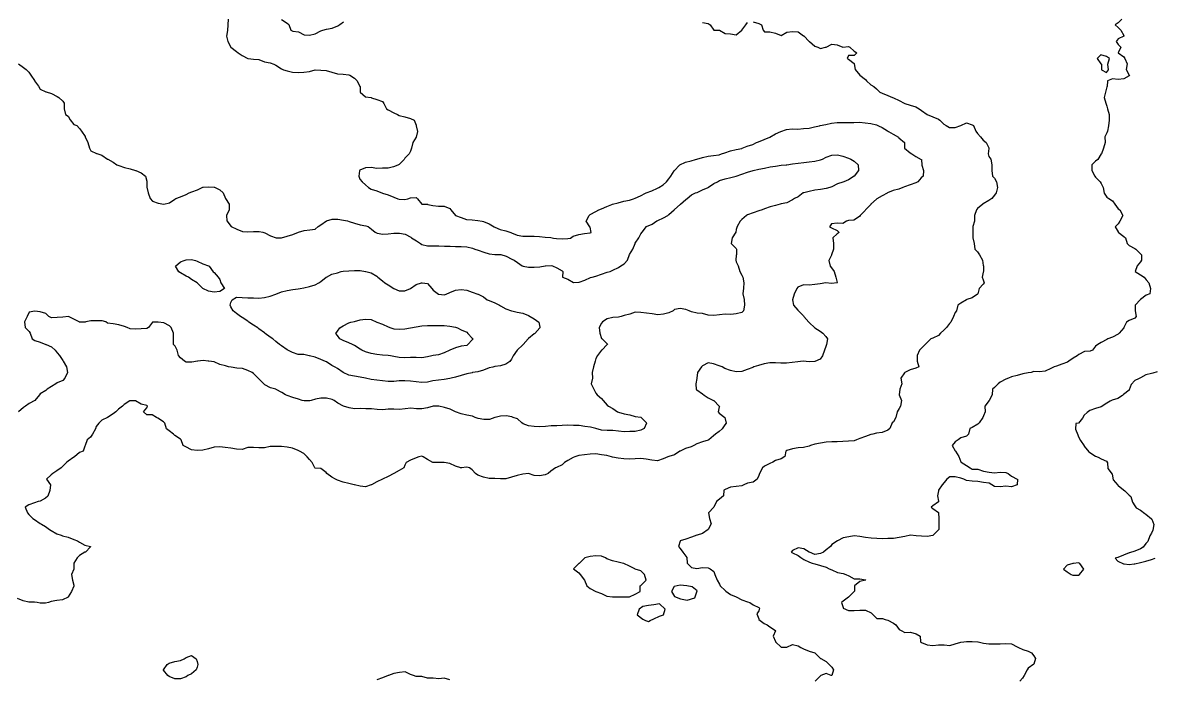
# Model space of a CAD drawing. Extents: x 597 to 1462, y 540 to 1101.
# Drawn here: x 1148.4 to 1345.7, y 723.4 to 837.9 of the extents above; entities that cross this region are included whole.
import ezdxf

# ---------------------------------------------------------------- set-up
doc = ezdxf.new("R2010")
doc.units = 0
doc.layers.add('TEST', color=7, linetype='CONTINUOUS')

msp = doc.modelspace()

# ---------------------------------------------------------------- linework, layer by layer
at = {"layer": 'TEST', "color": 7}
for points in [[(1184.222224, 838.52402), (1184.168066, 837.545612), (1184.125112, 836.567289), (1183.959391, 835.588966), (1184.152882, 834.610558), (1184.711965, 833.656026), (1184.723818, 833.63119), (1185.688397, 832.870234), (1185.967882, 832.652923), (1186.66672, 832.208226), (1187.645072, 831.684224), (1187.733944, 831.676322), (1188.623311, 831.578447), (1189.601747, 831.480685), (1190.58007, 831.100927), (1191.558478, 830.904162), (1192.21075, 830.698337), (1192.536802, 830.535466), (1193.51521, 829.883138), (1193.90637, 829.719901), (1194.493392, 829.510379), (1195.471743, 829.300885), (1196.450151, 829.20222), (1197.428588, 829.285278), (1198.406883, 829.426446), (1199.385234, 829.66831), (1200.363642, 829.660126), (1201.34205, 829.56719), (1202.320402, 829.27303), (1203.298725, 829.006189), (1204.277133, 828.917374), (1205.255541, 828.828615), (1205.451121, 828.739828), (1206.233836, 828.250652), (1206.723012, 827.76142), (1207.212244, 826.806972), (1207.224098, 826.782137), (1207.232282, 825.803813), (1208.191471, 824.988473), (1209.169822, 824.849338), (1209.216784, 824.824502), (1210.148541, 824.498394), (1211.126977, 824.17223), (1211.371664, 823.846151), (1211.860839, 822.867743), (1212.105526, 822.727817), (1213.083962, 822.215358), (1213.736206, 821.889165), (1214.06237, 821.749268), (1215.040694, 821.469783), (1216.01913, 821.236893), (1216.671374, 820.910757), (1216.997425, 820.021362), (1217.009278, 819.932603), (1217.241716, 818.954252), (1217.01306, 817.975844), (1216.996409, 817.943332), (1216.409358, 816.996589), (1216.213778, 816.018181), (1216.018114, 815.529005), (1215.773427, 815.039773), (1215.039649, 814.305995), (1214.917306, 814.06128), (1214.061241, 813.205188), (1213.816526, 813.082844), (1213.08272, 812.789418), (1212.104397, 812.549247), (1211.125961, 812.541062), (1210.147666, 812.473385), (1209.16923, 812.640348), (1208.190906, 812.595785), (1207.21247, 812.215237), (1207.114708, 812.106384), (1206.995244, 811.127976), (1207.21247, 810.6388), (1207.603715, 810.149539), (1208.190737, 809.660392), (1208.679913, 809.171216), (1209.169088, 808.877874), (1210.147496, 808.600817), (1211.125848, 808.205085), (1211.150684, 808.193231), (1212.105187, 807.892044), (1213.083595, 807.48158), (1213.817373, 807.21471), (1214.062088, 807.125952), (1215.04044, 807.09344), (1215.529615, 807.215839), (1216.018848, 807.355737), (1216.997199, 807.411476), (1217.241886, 807.215896), (1217.975664, 806.269097), (1218.954015, 806.261194), (1219.042859, 806.236359), (1219.932254, 806.040807), (1220.910662, 805.910223), (1221.888985, 805.910223), (1222.867337, 805.502666), (1223.062973, 805.257951), (1223.845688, 804.303419), (1223.870524, 804.278583), (1224.824943, 803.952391), (1225.803351, 803.579632), (1226.781702, 803.517515), (1227.760026, 803.433582), (1228.493832, 803.300232), (1228.738518, 803.234926), (1229.716926, 802.811), (1230.597432, 802.321711), (1230.69525, 802.27314), (1231.673601, 801.856129), (1232.651953, 801.637237), (1233.490576, 801.343783), (1233.63053, 801.283274), (1234.608938, 800.887994), (1235.587262, 800.692329), (1236.565585, 800.704182), (1237.543993, 800.675396), (1238.522429, 800.646609), (1239.500752, 800.524322), (1240.479076, 800.454246), (1240.968308, 800.360916), (1241.457484, 800.279523), (1242.435835, 800.238911), (1243.414243, 800.267698), (1243.903419, 800.361028), (1244.392595, 800.687221), (1245.371003, 800.972378), (1246.349326, 801.129548), (1247.327734, 801.273989), (1247.490576, 801.339267), (1247.327734, 802.228747), (1247.280772, 802.317562), (1246.628529, 803.29597), (1247.131674, 804.274294), (1247.327254, 804.437531), (1248.305662, 804.973273), (1248.864688, 805.252786), (1249.284014, 805.478705), (1250.262366, 805.83995), (1251.100989, 806.231194), (1251.240943, 806.271806), (1252.219351, 806.528769), (1253.197759, 806.784152), (1254.176082, 806.964972), (1254.874893, 807.209687), (1255.154406, 807.312811), (1256.132842, 807.699117), (1256.98885, 808.188349), (1257.11125, 808.23294), (1258.089573, 808.588963), (1259.067896, 809.04478), (1259.312611, 809.167067), (1260.046417, 809.630533), (1260.621981, 810.145504), (1261.024656, 810.672243), (1261.391658, 811.123799), (1261.996686, 812.102263), (1262.00487, 812.110448), (1262.907981, 813.080728), (1262.983617, 813.146006), (1263.962025, 813.598718), (1264.940376, 813.849557), (1265.674182, 814.059051), (1265.918869, 814.134686), (1266.897277, 814.385526), (1267.8756, 814.609779), (1268.853952, 814.766102), (1269.83236, 814.898267), (1270.251629, 815.037769), (1270.810712, 815.243622), (1271.78912, 815.550116), (1272.767443, 815.793645), (1273.745851, 815.971614), (1273.854704, 816.016177), (1274.724344, 816.407422), (1275.702667, 816.685242), (1276.354939, 816.994218), (1276.681075, 817.141143), (1277.659426, 817.538004), (1278.625755, 817.972852), (1278.637609, 817.981037), (1279.615904, 818.533628), (1280.578338, 818.952925), (1280.594989, 818.96111), (1281.573397, 819.280275), (1282.55172, 819.410746), (1283.530128, 819.321169), (1284.50848, 819.469279), (1285.486888, 819.549882), (1286.465211, 819.736939), (1287.280551, 819.932519), (1287.443789, 819.981879), (1288.422112, 820.165973), (1289.40052, 820.37795), (1290.378928, 820.520388), (1291.35728, 820.487876), (1292.335631, 820.487876), (1293.314039, 820.495778), (1294.292447, 820.57305), (1295.27077, 820.449465), (1296.249122, 820.319756), (1297.22753, 820.10696), (1297.618662, 819.936724), (1298.205769, 819.61056), (1299.18412, 819.073462), (1299.347358, 818.958485), (1300.162698, 818.469309), (1301.052149, 817.980134), (1301.140936, 817.857734), (1302.11926, 817.011349), (1302.139862, 817.003447), (1302.139862, 816.025096), (1303.099107, 815.209784), (1303.425271, 815.046518), (1304.077515, 814.557286), (1305.055866, 814.081883), (1305.06772, 814.070029), (1305.164296, 813.091734), (1305.42253, 812.113383), (1305.381918, 811.134975), (1305.055754, 810.85549), (1304.444263, 810.156651), (1304.077261, 809.983931), (1303.098853, 809.66725), (1302.120417, 809.280944), (1301.841017, 809.17782), (1301.142178, 808.906125), (1300.16377, 808.634373), (1299.185447, 808.253796), (1299.076594, 808.199666), (1298.206926, 807.739249), (1297.326392, 807.221258), (1297.228631, 807.132443), (1296.259903, 806.242963), (1296.251718, 806.234778), (1295.354929, 805.265289), (1295.27348, 805.142917), (1294.417359, 804.286881), (1294.295072, 804.091244), (1293.316636, 803.448314), (1292.338228, 803.415802), (1292.012148, 803.306949), (1291.359791, 802.915789), (1290.381468, 802.981067), (1289.403145, 802.817773), (1289.07698, 802.328597), (1289.403145, 802.132961), (1290.381468, 801.676438), (1290.707632, 801.350274), (1290.381468, 801.105587), (1289.647662, 800.371781), (1289.729168, 799.393458), (1289.729168, 798.41505), (1289.422251, 797.436614), (1289.401649, 797.390442), (1288.912388, 796.458601), (1289.157103, 795.480277), (1289.40179, 795.154113), (1289.890966, 794.501841), (1290.135681, 793.523546), (1290.380367, 792.634066), (1290.427329, 792.545251), (1290.380367, 792.537066), (1289.402016, 792.457452), (1288.423608, 792.537716), (1287.445284, 792.383396), (1286.466876, 792.245474), (1285.488525, 792.127223), (1284.51023, 792.170234), (1283.531822, 791.763862), (1283.336129, 791.568282), (1282.902861, 790.589874), (1282.628711, 789.611523), (1282.749022, 788.633228), (1283.531709, 787.763503), (1283.629527, 787.65465), (1284.51006, 786.774173), (1284.598904, 786.676299), (1285.423106, 785.697975), (1285.488384, 785.640628), (1286.466792, 784.727921), (1286.478645, 784.719737), (1287.444946, 784.117587), (1287.889615, 783.741159), (1288.423269, 783.207477), (1288.729, 782.762751), (1288.521059, 781.7844), (1288.423269, 781.458236), (1288.16258, 780.806076), (1287.821374, 779.827668), (1287.444861, 779.216206), (1286.498062, 778.849091), (1286.46555, 778.840907), (1285.487142, 778.777999), (1284.997966, 778.848075), (1284.50879, 778.905423), (1284.019615, 778.848075), (1283.530382, 778.772411), (1282.552059, 778.638243), (1281.573651, 778.560208), (1280.5953, 778.523576), (1279.616892, 778.62385), (1278.638568, 778.587189), (1277.660132, 778.403519), (1276.681837, 778.141588), (1275.866553, 777.869893), (1275.70326, 777.772103), (1274.724852, 777.425111), (1273.7465, 777.101007), (1272.768148, 777.030931), (1271.78974, 777.258035), (1270.811417, 777.608612), (1270.322157, 777.869724), (1269.833009, 778.100102), (1268.854658, 778.420142), (1267.87625, 778.603445), (1266.897898, 778.065304), (1266.734604, 777.869724), (1266.059105, 776.8914), (1265.93552, 775.912992), (1265.918869, 775.866002), (1265.723289, 774.934274), (1265.821107, 773.955922), (1265.918869, 773.86705), (1266.897277, 773.195051), (1267.223385, 772.977768), (1267.875685, 772.488592), (1268.854037, 772.018608), (1268.886549, 771.998006), (1269.833348, 771.051235), (1269.858183, 771.018723), (1269.833348, 770.929936), (1269.637768, 770.040456), (1269.833348, 769.844876), (1270.811756, 769.086008), (1270.828407, 769.061173), (1271.029716, 768.08285), (1270.812405, 767.756685), (1270.323229, 767.104498), (1269.833969, 766.615266), (1269.18181, 766.12609), (1268.855645, 765.881403), (1268.017078, 765.147626), (1267.877153, 765.08627), (1266.898745, 764.838254), (1265.920421, 764.456492), (1265.431189, 764.168794), (1264.942013, 763.946629), (1263.963662, 763.635197), (1262.994962, 763.190527), (1262.986778, 763.182625), (1262.008483, 762.561736), (1261.030046, 762.263851), (1260.867204, 762.212119), (1260.051864, 761.835607), (1259.073456, 761.477975), (1258.095105, 761.613865), (1257.11681, 761.799623), (1256.138402, 761.885532), (1255.159965, 761.835381), (1254.181642, 761.814779), (1253.203319, 761.85539), (1252.224911, 761.98589), (1251.246503, 762.14179), (1251.050923, 762.214264), (1250.268151, 762.431575), (1249.2898, 762.540428), (1248.311476, 762.738464), (1247.333068, 762.65295), (1246.35466, 762.554765), (1245.376309, 762.410324), (1244.67747, 762.214744), (1244.397957, 762.11162), (1243.419662, 761.562331), (1242.876102, 761.236167), (1242.441226, 760.801319), (1241.462902, 760.346687), (1241.267266, 760.257928), (1240.484579, 759.698902), (1239.995403, 759.279576), (1239.506228, 759.03489), (1238.527876, 758.903092), (1237.549468, 758.923694), (1236.57106, 759.268626), (1235.592737, 759.181504), (1234.614385, 758.923694), (1233.635977, 758.626966), (1232.657569, 758.389673), (1231.679218, 758.381771), (1230.700922, 758.439881), (1229.722486, 758.451734), (1228.744163, 758.657107), (1227.765755, 759.012735), (1227.346486, 759.279576), (1226.787403, 759.93182), (1226.298256, 760.257984), (1225.808995, 760.388512), (1224.877239, 760.257984), (1224.830249, 760.2498), (1224.783287, 760.257984), (1223.851558, 760.584064), (1222.873094, 761.01894), (1221.894799, 761.227615), (1220.916363, 761.227615), (1219.938039, 761.227615), (1219.905527, 761.2358), (1218.958728, 761.724919), (1218.224922, 762.214151), (1217.980236, 762.31197), (1217.491088, 762.214151), (1217.001912, 762.050858), (1216.023561, 761.591372), (1215.240789, 761.235743), (1215.045209, 760.746568), (1214.849573, 760.257335), (1214.066886, 759.822544), (1213.107669, 759.278984), (1213.087067, 759.271082), (1212.10863, 758.75676), (1211.143995, 758.300096), (1211.132142, 758.291912), (1210.153846, 757.865897), (1209.194601, 757.32245), (1209.173999, 757.310597), (1208.195648, 756.9951), (1207.21724, 757.103869), (1206.238916, 757.313475), (1206.214081, 757.321378), (1205.259549, 757.566064), (1204.281141, 757.810779), (1203.302789, 758.116398), (1202.935703, 758.299701), (1202.32424, 758.676185), (1201.454572, 759.27825), (1201.345747, 759.473915), (1200.367311, 760.147918), (1199.388988, 760.250223), (1199.364152, 760.258408), (1198.898881, 761.236816), (1198.409648, 761.725992), (1197.990379, 762.215224), (1197.431297, 762.77425), (1196.697519, 763.193575), (1196.452804, 763.291394), (1195.474396, 763.737079), (1194.496045, 763.878246), (1193.51775, 763.994014), (1192.539285, 764.010665), (1191.56099, 763.978153), (1190.582582, 763.766176), (1189.60423, 763.754323), (1188.625822, 763.847597), (1187.647499, 763.847597), (1186.669091, 763.474838), (1185.69074, 763.521828), (1184.712332, 763.739111), (1183.73398, 763.806816), (1182.755657, 763.929103), (1181.777249, 763.892499), (1180.798841, 763.58513), (1179.820489, 763.38955), (1178.842138, 763.302344), (1177.86373, 763.43829), (1176.885322, 763.954616), (1176.396146, 764.171899), (1176.070094, 765.15025), (1175.906744, 765.27265), (1174.928421, 765.932994), (1174.683734, 766.128658), (1173.949928, 766.715624), (1173.460752, 767.10684), (1173.188972, 768.085164), (1172.971746, 768.280828), (1171.993338, 768.923731), (1171.748623, 769.063685), (1171.014845, 769.552917), (1170.036494, 769.552917), (1169.449415, 770.042093), (1170.036494, 770.775786), (1170.176448, 771.020557), (1170.036494, 771.160455), (1169.058086, 771.412084), (1168.079678, 771.975343), (1167.101326, 771.967441), (1166.123031, 771.346721), (1165.796867, 771.020557), (1165.144623, 770.531381), (1164.655447, 770.042206), (1164.166272, 769.716041), (1163.21174, 769.063798), (1163.186904, 769.051944), (1162.208496, 768.576569), (1161.71932, 768.087393), (1161.230173, 767.500371), (1161.115195, 767.109155), (1160.577985, 766.130803), (1160.251934, 765.641627), (1159.664884, 765.152395), (1159.285549, 764.174072), (1159.273695, 764.085256), (1158.947503, 763.195833), (1158.295287, 762.95109), (1157.456664, 762.217312), (1157.316682, 762.11955), (1156.338358, 761.456469), (1156.058846, 761.23913), (1155.360007, 760.540291), (1155.14278, 760.260807), (1154.381768, 759.733954), (1153.64799, 759.282483), (1153.403276, 759.065172), (1152.547239, 758.30416), (1153.281045, 757.325808), (1153.158645, 756.3474), (1152.791615, 755.369049), (1152.424557, 755.001962), (1151.446206, 754.472034), (1151.120041, 754.390641), (1150.467854, 754.195004), (1149.489446, 753.803844), (1148.83723, 753.412656), (1149.272078, 752.434305), (1149.489333, 752.154792), (1150.188228, 751.455953), (1150.467741, 751.277899), (1151.446036, 750.599776), (1151.690751, 750.477376), (1152.424557, 750.058135), (1153.076801, 749.499052), (1153.402965, 749.335815), (1154.381373, 748.765021), (1155.115151, 748.520334), (1155.359866, 748.450258), (1156.338189, 748.19417), (1157.316512, 747.786528), (1157.968869, 747.541813), (1158.294949, 747.324587), (1159.273385, 746.789409), (1160.251793, 746.569699), (1160.263646, 746.569699), (1160.251793, 746.480855), (1159.362313, 745.591432), (1159.273526, 745.57083), (1158.295118, 745.002998), (1157.903873, 744.611754), (1157.348404, 743.633459), (1157.332599, 742.655107), (1157.315948, 742.608145), (1156.924703, 741.676304), (1157.120368, 740.697952), (1157.315948, 739.808586), (1157.340784, 739.719714), (1157.315948, 739.672724), (1156.924703, 738.740967), (1156.361585, 737.762616), (1156.33675, 737.745964), (1155.358342, 737.272791), (1154.37999, 737.150504), (1153.401582, 736.946626), (1152.912406, 736.783389), (1152.423231, 736.661102), (1151.444823, 736.661102), (1150.955647, 736.783389), (1150.466499, 736.881179), (1149.488091, 736.881179), (1148.50974, 737.076844), (1147.531332, 737.467976)], [(1193.548201, 838.467745), (1194.526553, 837.857807), (1194.806038, 837.57835), (1195.178768, 836.599942), (1195.504961, 836.436705), (1196.483369, 836.306205), (1197.461692, 835.816945), (1198.440016, 835.719155), (1199.418452, 835.976937), (1200.396747, 836.490863), (1200.722939, 836.599716), (1201.375211, 836.762954), (1202.353506, 836.976116), (1203.331914, 837.352206), (1203.698944, 837.578068), (1204.310435, 838.0673)], [(1340.002993, 838.545469), (1339.350749, 837.893197), (1338.861573, 837.567118), (1339.350749, 837.077886), (1339.839981, 836.58871), (1340.329157, 835.699315), (1340.361669, 835.610556), (1340.329157, 835.578044), (1339.350749, 835.120449), (1339.024641, 834.631216), (1339.350749, 834.142041), (1339.839981, 833.652893), (1339.382358, 832.674542), (1340.329157, 831.940764), (1340.524709, 831.696077), (1340.915953, 830.717669), (1340.748172, 829.739205), (1341.307226, 828.784786), (1341.323877, 828.75995), (1341.307226, 828.671191), (1340.328931, 828.107932), (1339.350495, 828.026483), (1338.372172, 828.107932), (1337.482776, 827.781768), (1337.425429, 826.803444), (1337.392917, 826.714573), (1337.14823, 825.825206), (1336.903515, 824.84677), (1337.19697, 823.868446), (1337.39255, 823.37927), (1337.532448, 822.890095), (1337.800474, 821.911687), (1337.808658, 820.933279), (1337.705534, 819.954955), (1337.494376, 818.976604), (1337.396558, 818.731917), (1337.029499, 817.998111), (1337.116706, 817.019703), (1336.809394, 816.04138), (1336.449702, 815.062972), (1336.41719, 815.03046), (1335.830055, 814.083632), (1335.438951, 813.757468), (1334.786708, 813.105309), (1334.786708, 812.126901), (1335.275883, 811.148493), (1335.439121, 810.985256), (1336.254404, 810.169916), (1336.417698, 809.843836), (1336.743834, 809.191564), (1336.906676, 808.213241), (1337.395937, 807.479463), (1337.721988, 807.234748), (1338.37426, 806.843504), (1338.793614, 806.25651), (1339.352612, 805.473823), (1339.678748, 805.278243), (1340.167923, 804.299835), (1339.678748, 803.321483), (1339.352612, 802.832251), (1338.863436, 802.343075), (1339.352612, 801.453708), (1339.385124, 801.364893), (1340.332007, 800.631115), (1340.658059, 800.386428), (1340.919171, 799.407992), (1341.310302, 799.081913), (1342.28871, 798.551899), (1342.451976, 798.429584), (1343.267288, 797.614272), (1343.430525, 797.450922), (1343.40569, 796.472571), (1343.265679, 796.227884), (1342.678742, 795.494106), (1342.319049, 794.515755), (1343.265848, 793.928732), (1343.918092, 793.537516), (1344.244256, 793.048368), (1344.733432, 792.559108), (1344.978119, 791.580785), (1344.896754, 790.602377), (1344.244426, 790.385122), (1343.279875, 789.624194), (1343.268022, 789.612341), (1342.303471, 788.64779), (1342.311655, 787.669382), (1342.532155, 786.691031), (1342.28744, 786.364866), (1341.309089, 785.957309), (1340.819941, 785.712623), (1340.344482, 784.734271), (1340.332628, 784.722418), (1339.54997, 783.756145), (1339.354305, 783.593275), (1338.375982, 783.078953), (1337.593266, 782.777794), (1337.397686, 782.668969), (1336.419278, 782.166162), (1335.832284, 781.799047), (1335.44104, 781.472996), (1334.881958, 780.820724), (1334.462716, 780.625172), (1333.484308, 780.559866), (1332.505957, 780.025873), (1332.239116, 779.842485), (1331.527605, 779.407637), (1330.775032, 778.864077), (1330.549141, 778.691414), (1329.570733, 778.374647), (1328.592381, 778.01583), (1328.201165, 777.885246), (1327.614114, 777.618489), (1326.635819, 777.132728), (1325.657355, 777.046735), (1324.67906, 777.058589), (1324.189884, 776.907995), (1323.700652, 776.82996), (1322.7223, 776.663844), (1321.743977, 776.374962), (1320.765569, 776.125731), (1320.276393, 775.930151), (1319.787217, 775.743969), (1318.808809, 775.231482), (1318.453238, 774.951997), (1317.830627, 774.267157), (1317.463512, 773.973702), (1317.410991, 772.995379), (1316.865681, 772.016971), (1316.853828, 772.001166), (1316.120135, 771.038845), (1316.201499, 770.060437), (1315.87542, 769.326631), (1315.786548, 769.081916), (1315.141727, 768.103565), (1314.897012, 767.907928), (1313.91866, 767.320991), (1313.527444, 767.125411), (1313.266416, 766.147003), (1312.940252, 765.820923), (1311.961844, 765.494759), (1311.472668, 765.168595), (1310.983493, 764.842515), (1310.424439, 764.190187), (1310.983493, 763.235739), (1311.016005, 763.210904), (1311.571418, 762.23258), (1311.962663, 761.300739), (1311.995175, 761.254568), (1312.941974, 760.667461), (1313.594218, 760.276301), (1313.920325, 760.031614), (1314.898733, 760.031614), (1315.877057, 759.717275), (1316.855465, 759.542579), (1317.833816, 759.420208), (1318.812224, 759.515204), (1319.790576, 759.461045), (1320.181764, 759.297808), (1320.768814, 758.808548), (1321.747138, 758.333144), (1321.794128, 758.321291), (1321.778323, 757.342968), (1321.745811, 757.310456), (1320.767403, 756.950763), (1319.788967, 757.097604), (1318.810644, 756.950763), (1317.832292, 757.016041), (1317.34306, 757.342149), (1316.853884, 757.586836), (1315.875476, 757.709236), (1314.897153, 757.88602), (1313.918801, 757.929002), (1312.940393, 758.075927), (1312.451218, 758.320614), (1311.961985, 758.483851), (1310.983634, 758.712169), (1310.00531, 758.740955), (1309.516078, 758.321376), (1309.026902, 757.734325), (1308.700823, 757.343109), (1308.064581, 756.364785), (1308.048777, 756.275998), (1307.853112, 755.386518), (1308.048777, 754.497152), (1308.069379, 754.408336), (1308.048777, 754.375824), (1307.070312, 753.673571), (1306.744176, 753.428884), (1307.070312, 753.184169), (1308.048777, 752.481916), (1308.073612, 752.449404), (1308.081514, 751.47108), (1308.098166, 750.492644), (1308.081514, 749.514236), (1308.049002, 749.481724), (1307.102175, 748.534953), (1307.069663, 748.487935), (1306.091255, 748.289928), (1305.112932, 748.33926), (1304.134524, 748.412553), (1303.156172, 748.522592), (1302.177764, 748.29021), (1301.199413, 748.11543), (1300.221005, 747.975532), (1299.242681, 747.963679), (1298.26433, 747.911919), (1297.285922, 747.963679), (1296.307514, 748.045128), (1295.329162, 748.142946), (1294.350867, 748.316852), (1293.372431, 748.394858), (1292.394023, 748.255271), (1291.4157, 748.045777), (1290.4689, 747.556602), (1290.436388, 747.535999), (1289.45798, 746.902918), (1289.213237, 746.576867), (1288.479572, 745.989817), (1287.990397, 745.5986), (1287.501108, 745.353914), (1286.522813, 745.17919), (1285.544377, 745.57447), (1285.519541, 745.599306), (1284.565009, 746.158388), (1283.586601, 746.333112), (1282.60825, 745.843992), (1282.363535, 745.599306), (1282.60825, 745.459719), (1283.586601, 745.012425), (1284.075833, 744.621293), (1284.565009, 744.295129), (1285.543417, 743.838606), (1286.032565, 743.64297), (1286.52174, 743.545151), (1287.500092, 743.276363), (1288.4785, 742.944526), (1288.967676, 742.665041), (1289.456908, 742.486959), (1290.43526, 742.012628), (1291.413555, 741.8821), (1291.902843, 741.68652), (1292.391991, 741.441834), (1293.370314, 740.952602), (1294.348722, 740.952602), (1295.327046, 740.739411), (1295.374036, 740.706899), (1295.327046, 740.695046), (1294.348722, 740.462607), (1293.401951, 739.72883), (1293.401951, 738.750478), (1293.369439, 738.717966), (1292.422612, 737.771195), (1292.3901, 737.750593), (1291.411748, 737.036006), (1291.167062, 736.791291), (1291.411748, 735.901896), (1291.436584, 735.813109), (1292.391144, 735.378261), (1293.369552, 735.421272), (1294.347876, 735.486578), (1295.326284, 735.486578), (1296.304635, 734.997402), (1296.467929, 734.834165), (1297.283212, 734.018825), (1298.26162, 733.978213), (1298.750796, 733.855813), (1299.239972, 733.715916), (1300.21838, 733.2034), (1300.585382, 732.877236), (1301.196844, 732.062009), (1301.523009, 731.898659), (1302.175252, 731.572579), (1303.153604, 731.619569), (1304.132012, 731.340056), (1304.86579, 730.92073), (1304.91436, 729.942379), (1305.110053, 729.833526), (1306.088348, 729.408584), (1307.0667, 729.319768), (1308.045108, 729.408584), (1309.023516, 729.400399), (1310.001839, 729.291546), (1310.980191, 729.588246), (1311.958599, 729.855031), (1312.447774, 729.943875), (1312.937007, 730.01395), (1313.915358, 730.022135), (1314.893682, 729.956067), (1314.940672, 729.947882), (1315.8724, 729.730599), (1316.850836, 729.592282), (1317.82916, 729.592282), (1318.807568, 729.57168), (1319.785919, 729.668256), (1320.764327, 729.598209), (1321.74265, 729.077904), (1321.987365, 728.969051), (1322.721171, 728.602049), (1323.699579, 728.316807), (1324.286602, 727.990643), (1324.677762, 727.501467), (1324.957246, 727.012291), (1324.693735, 726.033968), (1324.677084, 726.022115), (1323.698733, 725.335327), (1323.481422, 725.055814), (1322.965124, 724.077491), (1322.720409, 723.588315), (1322.231149, 723.099083)], [(1275.736336, 838.060019), (1276.714688, 837.766592), (1277.203835, 837.571012), (1277.497262, 836.592689), (1277.692842, 836.348002), (1278.671165, 836.348002), (1279.649601, 836.103203), (1280.628009, 835.703068), (1281.606361, 836.266356), (1282.584656, 836.396855), (1283.563064, 836.348313), (1284.5415, 835.638326), (1284.566336, 835.613491), (1285.520839, 834.658959), (1285.541442, 834.634123), (1286.500574, 833.818812), (1286.989834, 833.655574), (1287.478982, 833.410859), (1288.368377, 833.655574), (1288.457164, 833.676176), (1289.435572, 834.146133), (1290.41398, 834.048371), (1291.392332, 833.676007), (1292.370655, 833.765584), (1292.615342, 833.656731), (1293.349148, 832.922954), (1293.838323, 832.678267), (1293.349148, 832.189091), (1292.37074, 832.189091), (1292.126053, 831.699915), (1292.37074, 831.536678), (1293.349148, 830.810266), (1293.361001, 830.721507), (1293.511962, 829.743099), (1294.327302, 828.783967), (1294.339155, 828.763365), (1295.305484, 827.98065), (1295.522795, 827.785126), (1296.283751, 827.100201), (1296.772898, 826.806775), (1297.262074, 826.387505), (1297.821184, 825.828423), (1298.24051, 825.61893), (1299.218918, 825.199604), (1300.034145, 824.850184), (1300.197383, 824.798397), (1301.175791, 824.360783), (1302.05638, 823.871551), (1302.154142, 823.829302), (1303.13255, 823.560485), (1304.110902, 823.23878), (1304.697952, 822.893453), (1305.089056, 822.592266), (1306.067464, 821.923766), (1306.088066, 821.915581), (1307.047226, 821.508024), (1308.025634, 821.115256), (1308.305119, 820.937173), (1309.003958, 820.238335), (1309.39509, 819.95885), (1309.98214, 819.66548), (1310.960435, 819.632968), (1311.914967, 819.959076), (1311.939803, 819.979678), (1312.918211, 820.449747), (1313.896647, 820.123583), (1314.141362, 819.960346), (1314.548919, 818.981881), (1314.875083, 818.590778), (1315.364202, 818.003727), (1315.853378, 817.416705), (1316.342554, 817.025489), (1316.831786, 816.093732), (1316.852388, 816.046742), (1316.831786, 815.957983), (1316.709443, 815.068503), (1316.831786, 814.579328), (1317.157894, 814.090152), (1317.321188, 813.111744), (1317.321188, 812.133392), (1317.484425, 811.154984), (1317.810618, 810.82882), (1318.136697, 810.176576), (1318.354008, 809.198253), (1318.090102, 808.219845), (1317.810618, 807.828713), (1317.321357, 807.241663), (1316.83221, 806.915498), (1315.853858, 806.352183), (1315.764986, 806.263424), (1314.875619, 805.51085), (1314.6497, 805.284903), (1314.316198, 804.30658), (1314.316198, 803.328228), (1314.036714, 802.34982), (1314.036714, 801.371412), (1314.061549, 800.393061), (1314.289839, 799.414766), (1314.387657, 798.436358), (1314.876805, 797.947182), (1315.202941, 797.457921), (1315.692116, 796.479598), (1315.855354, 795.590203), (1315.880189, 795.501444), (1315.872005, 794.52298), (1315.851403, 794.434221), (1315.655823, 793.544826), (1315.851403, 793.05565), (1316.01464, 792.566418), (1315.851403, 792.321731), (1315.117625, 791.587925), (1314.89704, 790.609602), (1314.872204, 790.57709), (1313.893881, 789.95637), (1313.004401, 789.630206), (1312.915614, 789.597694), (1311.937206, 788.976974), (1311.448059, 788.650866), (1311.203316, 787.672458), (1310.958629, 787.346294), (1310.679144, 786.694135), (1310.224908, 785.715727), (1309.980221, 785.436214), (1309.436661, 784.737376), (1309.001785, 784.302528), (1308.390322, 783.758968), (1308.02332, 783.339726), (1307.044912, 782.902959), (1306.71872, 782.780616), (1306.066504, 782.128372), (1305.740312, 781.802208), (1305.088153, 781.149964), (1304.761988, 780.823885), (1304.354431, 779.845477), (1304.354431, 778.867153), (1304.599146, 777.888717), (1304.10997, 777.693165), (1303.131562, 777.399711), (1302.199806, 776.910535), (1302.152816, 776.863573), (1301.500572, 775.931816), (1301.663894, 774.953408), (1301.33773, 773.975085), (1301.190805, 772.996677), (1301.593875, 772.018326), (1301.419207, 771.039974), (1301.174492, 770.648758), (1300.8483, 770.061735), (1300.587696, 769.083327), (1300.19648, 768.30064), (1300.0009, 768.10506), (1299.585073, 767.126737), (1299.218072, 766.833311), (1298.239664, 766.428237), (1297.261256, 766.344304), (1296.609068, 766.148724), (1296.282904, 766.083418), (1295.304581, 765.72048), (1294.326173, 765.379979), (1293.739122, 765.170486), (1293.347878, 765.019864), (1292.369582, 764.90943), (1291.391231, 764.864049), (1290.412823, 764.820276), (1289.4345, 764.803625), (1288.456092, 764.766964), (1287.47774, 764.582814), (1286.499332, 764.408909), (1285.716645, 764.19157), (1285.521065, 764.069254), (1284.542742, 763.80041), (1283.564306, 763.74707), (1282.585898, 763.5691), (1281.607602, 763.302344), (1281.444309, 763.213472), (1281.281015, 762.23512), (1280.628771, 761.843932), (1279.65042, 761.53662), (1279.161272, 761.257136), (1278.672012, 761.039909), (1277.693688, 760.558466), (1277.367524, 760.27901), (1276.83768, 759.300602), (1276.71528, 758.974551), (1276.470565, 758.322279), (1275.736759, 757.78854), (1274.758351, 757.623186), (1274.106108, 757.343786), (1273.78, 757.14815), (1272.801592, 757.017622), (1271.823268, 756.908769), (1270.844945, 756.52822), (1270.649309, 756.365378), (1270.59992, 755.38697), (1269.866142, 754.79992), (1269.376966, 754.408816), (1268.91161, 753.430352), (1268.886774, 753.405516), (1267.932242, 752.45104), (1268.152799, 751.472689), (1268.397542, 750.494281), (1267.924368, 749.515929), (1267.907717, 749.504076), (1266.929394, 748.816018), (1265.997553, 748.536505), (1265.950563, 748.528321), (1264.972239, 748.182175), (1263.993831, 747.853132), (1263.047032, 747.559762), (1263.01452, 747.512801), (1262.735036, 746.580959), (1263.01452, 746.189771), (1263.503668, 745.602721), (1263.992844, 744.868943), (1264.156166, 744.6242), (1264.237558, 743.645905), (1264.971336, 742.912099), (1265.949772, 742.698908), (1266.928096, 742.912099), (1267.906447, 742.862738), (1268.232583, 742.667158), (1268.884855, 742.177926), (1269.080407, 741.68875), (1269.44374, 740.710342), (1269.863094, 739.976536), (1270.002992, 739.731821), (1270.841615, 738.893254), (1271.004514, 738.753357), (1271.819854, 738.209797), (1272.798177, 737.781383), (1272.81003, 737.773199), (1273.774581, 737.246431), (1274.753046, 736.903446), (1275.144234, 736.794622), (1275.731284, 736.37538), (1276.709608, 735.938585), (1276.872845, 735.81627), (1276.709608, 735.327122), (1276.383443, 734.837862), (1276.709608, 733.94841), (1276.74212, 733.859623), (1277.688947, 733.125817), (1278.178179, 732.881102), (1278.667355, 732.555051), (1279.64565, 731.934332), (1279.670486, 731.90182), (1279.64565, 731.854801), (1279.254462, 730.923016), (1279.64565, 729.991232), (1279.666252, 729.94427), (1280.625469, 728.985053), (1281.603821, 728.985053), (1282.582229, 729.455009), (1283.560552, 729.210323), (1284.049728, 728.965608), (1284.53896, 728.720921), (1285.517312, 728.313364), (1286.49572, 728.010935), (1286.542681, 727.986099), (1287.474466, 727.054342), (1287.563338, 727.007352), (1288.452705, 726.51829), (1288.941881, 726.029029), (1289.431113, 725.539853), (1289.757221, 725.050706), (1289.462581, 724.07227), (1289.430069, 724.060416), (1289.341253, 724.07227), (1288.451802, 724.398434), (1287.562407, 724.07227), (1287.47362, 724.025308), (1286.541891, 723.093551)], [(1266.929112, 837.963866), (1267.90752, 837.768286), (1268.233628, 837.572621), (1268.885843, 836.640893), (1269.864195, 836.616057), (1269.88903, 836.591222), (1270.843478, 836.032139), (1271.821886, 835.97959), (1272.800209, 835.808535), (1273.754741, 836.591278), (1273.779576, 836.61188), (1274.478415, 837.571012), (1274.757928, 837.962257)], [(1147.668859, 830.733417), (1148.538526, 830.081117), (1149.027674, 829.755066), (1149.51685, 829.26589), (1149.818009, 828.776658), (1150.495427, 827.809059), (1150.50728, 827.797205), (1151.148659, 826.818741), (1151.474851, 826.329622), (1152.453174, 825.864322), (1152.500164, 825.839486), (1153.431921, 825.560058), (1154.410329, 825.024259), (1154.736465, 824.860994), (1155.388737, 824.208722), (1155.633424, 823.88267), (1155.633424, 822.904262), (1155.878167, 821.925911), (1156.367314, 821.599746), (1156.69345, 820.947503), (1157.345722, 820.164816), (1157.834898, 819.969236), (1158.324074, 819.48006), (1158.65021, 818.990828), (1159.302482, 818.059071), (1159.327318, 818.012109), (1159.792646, 817.033701), (1160.03736, 816.05535), (1160.282047, 815.566202), (1161.260399, 815.108494), (1161.349186, 815.075982), (1162.238581, 814.831239), (1163.216989, 814.144056), (1163.263979, 814.097038), (1164.195792, 813.607919), (1164.847979, 813.118743), (1165.174144, 812.996428), (1166.152467, 812.683726), (1167.130875, 812.419848), (1168.109226, 812.159611), (1168.156188, 812.139008), (1169.088058, 811.747764), (1169.821723, 811.16077), (1170.066466, 810.271346), (1170.078319, 810.182588), (1170.078319, 809.20418), (1170.297182, 808.225828), (1170.642143, 807.24742), (1171.0497, 806.802751), (1172.028108, 806.432024), (1173.006516, 806.276096), (1173.984867, 806.513868), (1174.963219, 807.149715), (1175.126513, 807.247561), (1175.94174, 807.573669), (1176.920204, 807.981226), (1177.409324, 808.225913), (1177.898612, 808.435406), (1178.876907, 808.752568), (1179.839257, 809.20418), (1179.855908, 809.212364), (1180.834372, 809.286391), (1181.812668, 809.215553), (1181.84518, 809.2037), (1182.791979, 808.784459), (1183.351061, 808.225348), (1183.770387, 807.278577), (1183.787038, 807.246065), (1184.382527, 806.267629), (1184.423138, 805.289306), (1183.966531, 804.310982), (1184.01592, 803.332574), (1184.749698, 802.370253), (1184.7703, 802.353602), (1185.72946, 801.908933), (1186.707868, 801.525929), (1187.686192, 801.440782), (1188.6646, 801.497312), (1189.642951, 801.485458), (1190.295195, 801.376605), (1190.621359, 801.278787), (1191.599767, 800.724446), (1192.578119, 800.406466), (1193.556527, 800.406466), (1194.53485, 800.678557), (1195.513202, 800.958041), (1196.475608, 801.377395), (1196.491412, 801.38558), (1197.469848, 801.655215), (1198.448144, 801.810719), (1199.426495, 801.935123), (1199.915727, 802.354364), (1200.404903, 802.680528), (1201.367224, 803.332772), (1201.383876, 803.340956), (1202.362227, 803.660122), (1203.340635, 803.639519), (1204.318958, 803.496715), (1205.052764, 803.333901), (1205.297451, 803.258237), (1206.275774, 802.95705), (1207.254182, 802.634639), (1208.232534, 802.494685), (1208.62375, 802.354731), (1209.210716, 801.935433), (1209.863045, 801.376323), (1210.189124, 801.236425), (1211.167448, 801.050272), (1212.145856, 801.075107), (1213.124207, 801.225673), (1214.102615, 801.225673), (1215.080967, 801.050074), (1216.059375, 800.486758), (1216.199272, 800.398), (1217.037952, 799.864402), (1217.736791, 799.419676), (1218.016275, 799.256439), (1218.994599, 799.000266), (1219.973035, 798.992081), (1220.95133, 798.984179), (1221.929794, 798.951667), (1222.90809, 798.926832), (1223.886498, 798.906229), (1224.864849, 798.906229), (1225.843257, 798.828195), (1226.82158, 798.593301), (1227.256372, 798.436978), (1227.799932, 798.233186), (1228.77834, 797.889044), (1229.756748, 797.621892), (1230.7351, 797.501553), (1231.713423, 797.46492), (1231.738258, 797.46492), (1232.692706, 797.203808), (1233.671114, 796.692365), (1234.10599, 796.486512), (1234.649522, 796.078955), (1235.505558, 795.508274), (1235.627958, 795.456486), (1236.606281, 795.290398), (1237.584689, 795.261612), (1238.563013, 795.310182), (1239.50984, 795.505762), (1239.542352, 795.513946), (1240.52076, 795.554558), (1240.765475, 795.509995), (1241.499253, 795.183888), (1242.477576, 794.629518), (1242.586457, 794.531644), (1242.52434, 793.55332), (1243.456069, 793.162076), (1244.434505, 792.583915), (1245.412828, 792.645214), (1246.391236, 792.994633), (1247.369588, 793.483894), (1247.695752, 793.553941), (1248.347996, 793.704535), (1249.326404, 794.043371), (1250.304755, 794.382094), (1250.793988, 794.532773), (1251.283079, 794.728353), (1252.261487, 795.217472), (1252.680784, 795.51087), (1253.239895, 795.86647), (1253.862449, 796.489109), (1254.210259, 797.46746), (1254.218444, 797.479314), (1254.768749, 798.446969), (1255.191433, 799.425321), (1255.199618, 799.437174), (1255.828522, 800.404801), (1256.178026, 801.10364), (1256.42274, 801.383153), (1257.142746, 802.361504), (1257.154599, 802.369689), (1258.132894, 802.794828), (1258.948234, 803.33836), (1259.111472, 803.419753), (1260.089908, 803.860048), (1260.850835, 804.316655), (1261.068062, 804.479892), (1261.957542, 805.295232), (1262.046329, 805.36051), (1263.024737, 806.192135), (1263.082084, 806.273528), (1264.002919, 807.056299), (1264.233269, 807.251879), (1264.981383, 807.92131), (1265.715218, 808.230287), (1265.959904, 808.323533), (1266.938312, 808.773904), (1267.916664, 809.17497), (1267.973983, 809.207482), (1268.894761, 809.88806), (1269.517372, 810.185946), (1269.873, 810.391799), (1270.851408, 810.712601), (1271.82976, 810.946648), (1272.792081, 811.163959), (1272.808732, 811.163959), (1273.787055, 811.497461), (1274.765407, 811.834688), (1275.733034, 812.138331), (1275.744887, 812.138331), (1276.723239, 812.398145), (1277.701647, 812.534882), (1278.679998, 812.75256), (1279.658406, 812.91749), (1280.63673, 813.06433), (1281.526181, 813.113691), (1281.614997, 813.121876), (1282.59332, 813.30882), (1283.571728, 813.40661), (1284.55008, 813.532255), (1285.528488, 813.663206), (1286.506839, 813.765088), (1287.485247, 813.976303), (1287.811298, 814.091281), (1288.46357, 814.482412), (1289.441978, 814.825002), (1290.420302, 814.873572), (1291.398625, 814.661595), (1292.377033, 814.300718), (1292.744063, 814.091196), (1293.355554, 813.741692), (1294.032944, 813.11276), (1294.089501, 812.134352), (1293.364557, 811.156057), (1293.356372, 811.147872), (1292.378077, 810.503672), (1291.562737, 810.177592), (1291.3995, 810.125833), (1290.421092, 809.785811), (1289.44274, 809.307558), (1289.116576, 809.198704), (1288.464332, 808.981365), (1287.485981, 808.80746), (1286.507573, 808.690027), (1285.52925, 808.473986), (1284.550898, 808.250946), (1284.469449, 808.222159), (1283.572546, 807.549482), (1282.961084, 807.243864), (1282.594082, 806.999177), (1281.61573, 806.51003), (1280.637322, 806.322973), (1280.441742, 806.265625), (1279.658999, 806.02091), (1278.680648, 805.808933), (1277.702352, 805.42672), (1277.311108, 805.286822), (1276.724057, 805.114102), (1275.745734, 804.765078), (1274.767326, 804.389807), (1274.604484, 804.308414), (1273.789144, 803.609576), (1273.46298, 803.330063), (1272.933051, 802.351655), (1272.810736, 801.862479), (1272.701883, 801.373331), (1272.062452, 800.394923), (1271.913946, 799.416572), (1272.810736, 798.519726), (1272.868083, 798.438333), (1272.817114, 797.459897), (1272.80893, 797.37111), (1272.72748, 796.481658), (1272.80893, 796.236972), (1273.102271, 795.503166), (1273.395726, 794.524842), (1273.786914, 793.872486), (1273.926868, 793.546434), (1274.092928, 792.56797), (1274.068092, 791.589562), (1273.928166, 790.611267), (1274.155271, 789.632915), (1274.239937, 788.654507), (1274.055449, 787.676071), (1273.788608, 787.382701), (1272.810256, 787.13268), (1271.831933, 787.023827), (1270.853525, 787.064439), (1269.875088, 786.991174), (1268.896765, 786.860646), (1267.918414, 786.93075), (1266.940006, 787.186923), (1265.961682, 787.264139), (1264.983246, 787.498186), (1264.59203, 787.67624), (1264.005007, 787.920955), (1263.026684, 788.067767), (1262.048276, 787.872215), (1261.803561, 787.676635), (1261.069868, 787.309549), (1260.091432, 787.064834), (1259.113108, 786.97774), (1258.1347, 787.117638), (1257.156349, 787.285419), (1256.178026, 787.397151), (1255.199618, 787.433783), (1254.22121, 787.066725), (1253.242858, 786.839649), (1252.753682, 786.699667), (1252.264506, 786.559741), (1251.286098, 786.481735), (1250.30769, 786.264395), (1249.492435, 785.720835), (1249.329198, 785.525255), (1248.89435, 784.742597), (1249.003175, 783.764189), (1249.329367, 782.832432), (1249.418154, 782.785442), (1250.307521, 781.895962), (1250.332357, 781.807203), (1250.307521, 781.774691), (1249.360722, 780.827892), (1249.32821, 780.80729), (1248.6294, 779.848045), (1248.349887, 779.358869), (1248.199293, 778.869693), (1247.914869, 777.891285), (1247.697615, 776.912962), (1247.762921, 775.934526), (1247.534547, 774.956231), (1247.958501, 773.977794), (1248.349717, 773.325607), (1248.545297, 772.999471), (1249.327984, 772.347199), (1249.607469, 772.021148), (1250.306308, 771.205723), (1250.501972, 771.042853), (1251.284659, 770.651664), (1252.123226, 770.064614), (1252.263236, 769.989769), (1253.24156, 769.688609), (1254.219883, 769.505701), (1255.198291, 769.249528), (1256.176727, 769.095237), (1256.222899, 769.087053), (1257.15474, 768.155296), (1257.187252, 768.108334), (1257.15474, 768.061344), (1256.763496, 767.129503), (1256.176558, 766.862746), (1255.19815, 766.640525), (1254.219742, 766.640525), (1253.24139, 766.563252), (1252.263067, 766.704448), (1251.284659, 766.803508), (1250.306251, 766.774721), (1249.3279, 766.836838), (1248.349548, 767.124169), (1248.324712, 767.132071), (1247.370293, 767.349382), (1246.391885, 767.49213), (1245.413477, 767.649751), (1244.435126, 767.649751), (1243.456802, 767.719009), (1242.478394, 767.682404), (1241.499986, 767.621078), (1240.521635, 767.621078), (1239.543283, 767.508076), (1238.564875, 767.43244), (1237.586552, 767.477031), (1236.608144, 767.583401), (1235.629792, 767.947157), (1235.434156, 768.110479), (1234.651497, 768.822046), (1233.917691, 769.088802), (1233.672976, 769.158878), (1232.694625, 769.376584), (1231.716217, 769.314467), (1230.769446, 769.088577), (1230.736934, 769.076723), (1229.758582, 768.72355), (1228.780174, 768.72355), (1227.801738, 768.872959), (1227.312591, 769.09027), (1226.823443, 769.28585), (1225.845092, 769.445814), (1224.866684, 769.692194), (1223.888332, 770.060494), (1223.876479, 770.068678), (1222.911871, 770.525257), (1221.93352, 770.789615), (1220.955112, 771.040877), (1219.97676, 771.040877), (1218.998352, 770.722897), (1218.020029, 770.55966), (1217.041621, 770.55966), (1216.063269, 770.693038), (1215.084861, 770.55966), (1214.10651, 770.43726), (1213.128102, 770.489838), (1212.149778, 770.489838), (1211.17137, 770.383412), (1210.193047, 770.461475), (1209.214611, 770.559265), (1208.236316, 770.579867), (1207.257908, 770.649153), (1206.279556, 770.600582), (1205.301205, 770.740085), (1204.322797, 771.042514), (1204.310943, 771.050698), (1203.344643, 771.572443), (1202.722032, 772.02905), (1202.36646, 772.199286), (1201.388052, 772.412082), (1200.409644, 772.440869), (1199.431293, 772.273483), (1198.697515, 772.028768), (1198.452828, 771.967469), (1197.474477, 771.959567), (1197.148313, 772.029643), (1196.496069, 772.274329), (1195.517661, 772.573513), (1194.539309, 772.886131), (1194.213145, 773.008446), (1193.560986, 773.39969), (1192.582578, 773.97294), (1192.550066, 773.984794), (1191.603352, 774.251578), (1190.624915, 774.745693), (1190.407632, 774.962976), (1189.646677, 775.723988), (1189.468707, 775.941299), (1188.668184, 776.741738), (1188.423469, 776.919735), (1187.689691, 777.265175), (1186.711283, 777.592525), (1185.732932, 777.688622), (1184.754524, 777.822875), (1184.265348, 777.897748), (1183.776172, 778.06107), (1182.797849, 778.28936), (1181.819441, 778.754067), (1180.841118, 778.868282), (1180.752218, 778.876467), (1179.862851, 778.98532), (1178.973371, 778.876467), (1178.884612, 778.868282), (1177.906204, 778.735271), (1176.927852, 778.723418), (1176.648368, 778.874011), (1175.949529, 779.485474), (1175.582443, 779.852589), (1175.362338, 780.830912), (1174.971121, 781.483156), (1174.726378, 781.80932), (1174.726378, 782.787643), (1174.689774, 783.765967), (1174.317015, 784.744375), (1173.990879, 785.070567), (1173.012527, 785.583054), (1172.034119, 785.70664), (1171.055768, 785.689988), (1170.32199, 784.743218), (1170.077275, 784.603207), (1169.098867, 784.498503), (1168.120515, 784.449932), (1167.142107, 784.547694), (1166.652932, 784.743359), (1166.163812, 784.938939), (1165.185348, 785.232393), (1164.207053, 785.395631), (1163.228701, 785.52613), (1162.902537, 785.721795), (1162.250293, 785.899764), (1161.271885, 785.940376), (1160.293562, 785.919774), (1159.404082, 785.724194), (1159.315267, 785.707543), (1158.336859, 785.707543), (1158.2481, 785.724194), (1157.358705, 786.213341), (1156.380297, 786.678613), (1155.401945, 786.580033), (1154.423537, 786.485121), (1153.445186, 786.456335), (1152.956038, 786.701078), (1152.466778, 787.190225), (1151.488454, 787.516361), (1150.510046, 787.581668), (1149.531695, 787.434743), (1149.205559, 786.700965), (1148.716298, 785.722613), (1148.832969, 784.744318), (1149.531808, 784.04548), (1149.727388, 783.765967), (1150.075198, 782.787559), (1150.510046, 782.486399), (1151.488454, 782.18524), (1152.466778, 781.818605), (1152.48738, 781.810421), (1153.446568, 781.402864), (1154.069179, 780.832182), (1154.425202, 780.34295), (1154.816447, 779.853774), (1155.403441, 779.015179), (1155.501259, 778.875197), (1156.055628, 777.896845), (1156.241782, 776.918522), (1155.77016, 775.940114), (1155.403046, 775.520873), (1154.424722, 775.101519), (1154.180008, 774.961536), (1153.44623, 774.472361), (1152.712424, 773.983213), (1152.467737, 773.787633), (1151.489414, 773.200526), (1151.326064, 773.004946), (1150.524552, 772.026595), (1150.512699, 772.018692), (1149.534291, 771.483994), (1148.882104, 771.049203), (1148.55594, 770.804516), (1147.717373, 770.07071)], [(1337.342935, 829.224347), (1337.669071, 829.713494), (1337.587622, 830.691846), (1337.832337, 831.670254), (1337.343161, 831.996418), (1336.364753, 832.32261), (1335.712481, 831.670367), (1336.364753, 830.738525), (1336.45354, 830.691535), (1336.45354, 829.713212), (1337.342992, 829.224036)], [(1182.760172, 791.013518), (1181.781764, 790.945813), (1180.803413, 791.068156), (1179.825005, 791.548555), (1179.808354, 791.556739), (1178.846032, 792.519061), (1178.829381, 792.534865), (1177.86706, 793.121972), (1177.307978, 793.513132), (1176.888652, 793.739023), (1175.9103, 794.308152), (1175.643572, 794.49154), (1175.071818, 795.469892), (1175.910413, 796.203669), (1176.562657, 796.448356), (1176.888708, 796.570671), (1177.867173, 796.611283), (1178.519388, 796.448046), (1178.845581, 796.350256), (1179.823904, 795.846037), (1180.802227, 795.530936), (1180.924627, 795.469638), (1181.617624, 794.491314), (1181.780494, 794.327964), (1182.479389, 793.512737), (1182.758902, 793.121492), (1182.968396, 792.53447), (1183.574073, 791.556147), (1182.758733, 791.012587)], [(1223.118006, 775.903086), (1222.87332, 775.866426), (1221.894968, 775.701523), (1220.91656, 775.554626), (1219.938209, 775.433102), (1218.959801, 775.237042), (1217.981477, 775.143344), (1217.003069, 775.27105), (1216.024718, 775.415096), (1215.046366, 775.469254), (1214.067958, 775.477156), (1213.08955, 775.354757), (1212.111227, 775.346572), (1211.132904, 775.460703), (1210.154467, 775.579434), (1209.176059, 775.67268), (1208.197708, 775.900151), (1208.172872, 775.908336), (1207.21834, 776.086305), (1206.240017, 776.248724), (1205.261609, 776.426383), (1204.283201, 776.880676), (1204.275016, 776.88886), (1203.306204, 777.587699), (1202.871441, 777.867212), (1202.327881, 778.154853), (1201.349529, 778.764001), (1201.186235, 778.845394), (1200.370895, 779.194898), (1199.392544, 779.56269), (1198.414249, 779.81765), (1198.381737, 779.825834), (1197.434909, 780.021499), (1196.456586, 780.033352), (1195.47815, 780.425754), (1194.66281, 780.802266), (1194.499572, 780.891054), (1193.521249, 781.554671), (1193.195113, 781.78059), (1192.542841, 782.314216), (1191.999281, 782.758941), (1191.56449, 783.085077), (1190.694794, 783.737236), (1190.586025, 783.807312), (1189.607617, 784.537929), (1189.412037, 784.715898), (1188.629322, 785.176344), (1187.828827, 785.694335), (1187.650858, 785.833837), (1186.67245, 786.521895), (1186.392937, 786.672517), (1185.694098, 787.216077), (1185.1351, 787.650925), (1184.715775, 788.384703), (1184.593375, 788.629389), (1184.715775, 789.118565), (1184.911355, 789.607741), (1185.694042, 790.042589), (1186.67245, 790.013802), (1187.650801, 789.955693), (1188.629209, 789.915053), (1189.607532, 789.898402), (1190.58594, 790.01702), (1191.564264, 790.238), (1192.526613, 790.583355), (1192.543264, 790.591257), (1193.521616, 790.951344), (1194.500024, 791.236586), (1195.478347, 791.356898), (1196.456755, 791.511527), (1196.782863, 791.563287), (1197.435163, 791.703297), (1198.413515, 791.889451), (1199.391866, 792.186151), (1200.044195, 792.541723), (1200.370274, 792.78641), (1201.33268, 793.520216), (1201.349332, 793.532069), (1202.327796, 794.063494), (1203.306091, 794.280833), (1203.958363, 794.498116), (1204.284499, 794.56822), (1205.262935, 794.648851), (1206.241259, 794.723724), (1207.219667, 794.707073), (1208.19799, 794.504494), (1208.245008, 794.496592), (1209.176737, 794.279252), (1210.155145, 793.71399), (1210.317987, 793.51841), (1211.133327, 792.906862), (1211.552653, 792.539832), (1212.111678, 792.184204), (1213.090086, 791.571302), (1213.114922, 791.563118), (1214.069454, 791.171929), (1215.047862, 791.128919), (1216.002394, 791.563767), (1216.02723, 791.571951), (1217.005581, 792.273922), (1217.95238, 792.540679), (1217.984892, 792.552532), (1218.073764, 792.540679), (1218.963131, 792.418364), (1219.724087, 791.562271), (1219.941398, 791.282758), (1220.919749, 790.592668), (1220.966711, 790.584484), (1221.898524, 790.444502), (1222.224688, 790.584484), (1222.876876, 790.885671), (1223.855284, 791.261676), (1224.83372, 791.399598), (1225.812015, 791.26907), (1226.790367, 790.910168), (1227.768775, 790.59391), (1227.79361, 790.585726), (1228.748142, 790.09655), (1229.40033, 789.607374), (1229.726494, 789.456696), (1230.704789, 789.048376), (1231.543469, 788.629107), (1231.683366, 788.540348), (1232.661774, 788.027184), (1233.640239, 787.658884), (1233.672751, 787.650699), (1234.619522, 787.424808), (1235.597845, 787.243142), (1236.576253, 786.835528), (1236.902361, 786.672291), (1237.554661, 786.281075), (1238.393171, 785.694109), (1238.533182, 784.804657), (1238.541366, 784.71587), (1238.533182, 784.704017), (1237.663458, 783.737716), (1237.554661, 783.656267), (1236.576253, 782.834718), (1236.522123, 782.759054), (1235.66332, 781.780731), (1235.598014, 781.715425), (1234.626634, 780.802238), (1234.618449, 780.790385), (1233.941116, 779.822814), (1233.639956, 779.263704), (1233.313792, 778.844406), (1232.661548, 778.35523), (1231.68314, 778.09172), (1230.704817, 777.92724), (1230.378625, 777.865914), (1229.726466, 777.71532), (1228.748058, 777.306972), (1227.76965, 777.009877), (1226.837865, 776.887506), (1226.790903, 776.879603), (1225.812551, 776.667626), (1224.834256, 776.395903), (1223.855848, 776.102476), (1223.122042, 775.906896)], [(1219.742629, 779.816577), (1218.959885, 779.659887), (1217.981534, 779.476161), (1217.003126, 779.508673), (1216.024831, 779.524477), (1215.046479, 779.451212), (1214.068071, 779.532605), (1213.089635, 779.678316), (1212.502697, 779.818214), (1212.111453, 779.873981), (1211.133158, 779.910614), (1210.154693, 780.02147), (1209.176285, 780.210503), (1208.19799, 780.542396), (1207.545718, 780.797694), (1207.219638, 780.970414), (1206.24123, 781.613091), (1205.915123, 781.776328), (1205.262907, 782.102492), (1204.284499, 782.497321), (1203.67298, 782.754736), (1203.305978, 783.341787), (1202.979814, 783.733003), (1203.305978, 784.124135), (1203.725248, 784.711185), (1204.28433, 785.066814), (1205.262738, 785.600496), (1205.588902, 785.689283), (1206.241146, 785.819782), (1207.219469, 786.080415), (1208.197877, 786.207274), (1209.176229, 786.145947), (1210.154637, 785.698201), (1210.171288, 785.690299), (1211.133666, 785.323184), (1212.112017, 784.895166), (1212.601249, 784.711891), (1213.090425, 784.528559), (1214.068777, 784.481598), (1215.047185, 784.52537), (1216.001717, 784.711947), (1216.026552, 784.720132), (1217.004904, 784.900585), (1217.983312, 785.07655), (1218.961635, 785.12433), (1219.940043, 785.12433), (1220.918395, 785.112477), (1221.896803, 785.08369), (1222.875098, 785.018412), (1223.853562, 784.813745), (1224.220564, 784.712681), (1224.832083, 784.363205), (1225.810435, 783.929938), (1226.036354, 783.734386), (1226.788956, 782.919046), (1226.911327, 782.755809), (1226.788956, 782.605243), (1226.020182, 781.777288), (1225.81066, 781.630363), (1224.832337, 781.483551), (1223.854014, 781.224104), (1222.88523, 780.798739), (1222.877327, 780.790554), (1221.898919, 780.346393), (1220.920568, 780.012101), (1219.942244, 779.849258), (1219.74658, 779.816746)], [(1346.170592, 777.029576), (1345.387906, 776.799198), (1345.192241, 776.733892), (1344.213918, 776.49818), (1343.23551, 775.984028), (1342.90943, 775.820677), (1342.257102, 775.541193), (1341.645639, 774.842382), (1341.29495, 773.863946), (1341.278298, 773.843344), (1340.29989, 773.04728), (1340.10431, 772.884042), (1339.321595, 772.394866), (1338.343187, 772.10144), (1337.952084, 771.90586), (1337.365033, 771.538774), (1336.405901, 770.927283), (1336.385299, 770.91938), (1335.406834, 770.637807), (1334.428426, 770.253195), (1333.939251, 769.947492), (1333.450131, 769.458344), (1333.123967, 768.969168), (1332.47178, 768.079802), (1331.982548, 767.990986), (1331.912444, 767.012578), (1332.308627, 766.034227), (1332.471864, 765.708062), (1332.798029, 765.055819), (1333.450272, 764.101287), (1333.462126, 764.076451), (1334.231012, 763.098156), (1334.426592, 762.934806), (1335.405028, 762.297379), (1335.894176, 762.119409), (1336.383352, 761.874723), (1337.36176, 761.467166), (1337.524997, 761.141001), (1337.557509, 760.162593), (1338.340196, 759.196349), (1338.34838, 759.184496), (1338.503433, 758.206088), (1339.318745, 757.246899), (1339.34358, 757.226297), (1340.298112, 756.443554), (1340.542799, 756.247974), (1341.276577, 755.514168), (1341.602769, 755.269481), (1341.863797, 754.291129), (1342.255041, 753.638914), (1342.499728, 753.312721), (1343.233506, 752.893452), (1344.016193, 752.334398), (1344.211857, 752.194416), (1345.190181, 751.387458), (1345.222693, 751.354946), (1345.582357, 750.376538), (1345.38672, 749.398073), (1345.191168, 748.908954), (1344.865004, 748.419778), (1344.538896, 747.441427), (1344.212732, 747.115262), (1343.723585, 746.463019), (1343.234409, 746.136854), (1342.255973, 745.764124), (1341.324244, 745.484611), (1341.277254, 745.472757), (1340.298931, 745.041804), (1339.320523, 744.61689), (1338.831347, 744.508037), (1339.320523, 744.018861), (1340.298931, 743.545716), (1340.387718, 743.529065), (1341.277085, 743.420212), (1342.166565, 743.529065), (1342.25538, 743.540918), (1343.233675, 743.773328), (1344.212027, 744.018071), (1345.190435, 744.289738), (1345.842707, 744.507049)], [(1255.159683, 738.235705), (1256.049135, 738.724965), (1256.049135, 739.703288), (1256.137922, 739.750278), (1257.069678, 740.682007), (1256.790166, 741.660415), (1256.137922, 742.312687), (1255.159514, 742.619547), (1255.134678, 742.640149), (1254.180146, 743.129325), (1253.201823, 743.602471), (1253.154833, 743.619122), (1252.223104, 743.836433), (1251.244696, 744.038137), (1250.266345, 744.434208), (1250.021658, 744.59753), (1249.28788, 744.864314), (1248.309416, 744.953073), (1247.331121, 744.793138), (1246.39928, 744.59753), (1246.35308, 744.550568), (1245.421351, 743.618783), (1245.374361, 743.571821), (1244.44252, 742.640093), (1245.374361, 741.987736), (1245.619048, 741.661685), (1246.352769, 740.714858), (1246.36942, 740.682346), (1246.744635, 739.703938), (1247.331657, 739.214762), (1248.30998, 738.739387), (1248.342492, 738.727533), (1249.28932, 738.360447), (1250.267671, 737.912052), (1251.246079, 737.765127), (1252.224403, 737.765127), (1253.202811, 737.773312), (1254.181162, 737.798147), (1255.159457, 738.240728)], [(1331.472685, 741.537733), (1332.451093, 741.537733), (1332.646673, 741.660104), (1333.405456, 742.638512), (1332.695554, 743.616864), (1332.450867, 743.692528), (1331.561387, 743.616864), (1331.472628, 743.596262), (1330.494277, 743.289373), (1329.842005, 742.637101), (1330.494277, 742.147926), (1331.146521, 741.658693), (1331.472628, 741.536378)], [(1257.80642, 733.650835), (1258.458663, 733.977), (1259.437071, 734.384528), (1260.089343, 734.629243), (1260.391688, 735.607595), (1259.437184, 736.562183), (1258.458833, 736.390254), (1257.480425, 736.259754), (1256.502073, 736.096517), (1255.849858, 735.607256), (1255.555218, 734.628933), (1256.502017, 733.895155), (1256.991192, 733.65044), (1257.480312, 733.45486), (1257.806504, 733.65044)], [(1177.21603, 724.04941), (1176.889922, 723.853745), (1175.911514, 723.462585), (1174.933162, 723.491372), (1173.954867, 723.887442), (1173.710124, 724.05068), (1172.976346, 724.997507), (1172.964493, 725.030019), (1172.976346, 725.076981), (1173.628618, 726.008794), (1173.954754, 726.204374), (1174.933106, 726.497716), (1175.911429, 726.660642), (1176.563786, 726.98675), (1176.889837, 727.182415), (1177.868245, 727.54572), (1178.65096, 726.986666), (1178.84654, 726.49749), (1178.968912, 726.008258), (1178.84654, 725.519082), (1178.65096, 725.029906), (1177.868245, 724.377662), (1177.21603, 724.051498)], [(1222.889548, 723.337137), (1221.911196, 723.58188), (1220.932788, 723.484062), (1219.954465, 723.58188), (1218.976057, 723.58188), (1217.997705, 723.875278), (1217.019297, 723.90779), (1216.530121, 724.071028), (1216.040974, 724.233898), (1215.06265, 724.72313), (1214.084242, 724.559837), (1213.105806, 724.396571), (1212.17405, 724.070435), (1212.127088, 724.058582), (1211.148736, 723.637478), (1210.170328, 723.289667)]]:
    msp.add_lwpolyline(points, dxfattribs=at)
msp.add_lwpolyline([(1265.997666, 738.815982), (1265.12543, 739.532685), (1264.192544, 739.714718), (1263.032187, 739.824446), (1261.962734, 739.570588), (1261.482957, 738.724711), (1262.008257, 737.835231), (1263.077682, 737.416301), (1264.238038, 737.205904), (1265.603288, 737.625089), (1265.997666, 738.815982)], close=True, dxfattribs=at)

doc.saveas('drawing.dxf')
